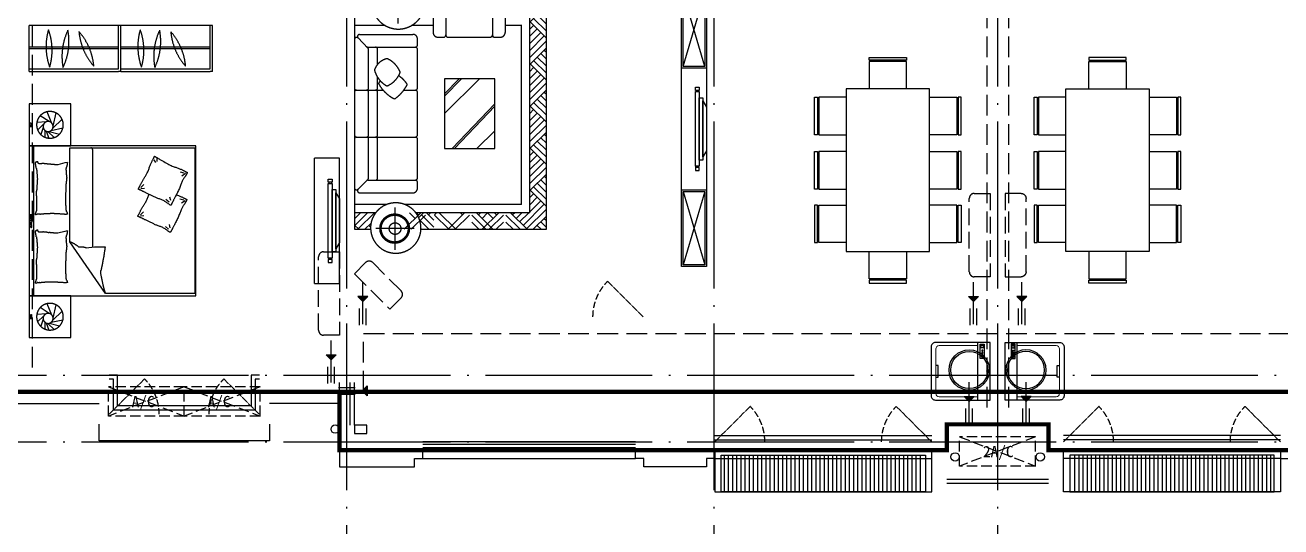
# Model space of a CAD drawing. Extents: x 23000734 to 24262965, y -11528137 to -9789882.
# Drawn here: x 24207557 to 24222610, y -10001860 to -9995845 of the extents above; entities that cross this region are included whole.
import ezdxf
from ezdxf.enums import TextEntityAlignment as Align

# ---------------------------------------------------------------- set-up
doc = ezdxf.new("R2010")
doc.units = 0
doc.header["$LTSCALE"] = 1000
for name, pattern in [('DASH', [0.35, 0.25, -0.1]), ('DASHDOTX2', [50.8, 25.4, -12.7, 0, -12.7]), ('DOTE', [2.42, 2, -0.2, 0.02, -0.2])]:
    doc.linetypes.add(name, pattern=pattern)
for name, color, linetype in [('0-0全面积', 3, 'Continuous'), ('0-0半面积', 10, 'Continuous'), ('0-0太阳能', 167, 'Continuous'), ('0-厨卫洁具', 95, 'Continuous'), ('0-开启示意', 154, 'Continuous'), ('0-栏杆', 141, 'Continuous'), ('0-看线', 173, 'Continuous'), ('0-线脚', 6, 'Continuous'), ('_0', 7, 'Continuous'), ('A-SURFACE', 6, 'Continuous'), ('A-活动家具', 8, 'Continuous'), ('B-家具', 167, 'DASHDOTX2'), ('BALCONY', 6, 'Continuous'), ('DOTE', 249, 'DOTE'), ('KT', 8, 'Continuous'), ('PUB_STRM', 4, 'Continuous'), ('图审修改', 1, 'Continuous'), ('栏杆', 163, 'Continuous'), ('碰头线', 6, 'DASH'), ('空调', 6, 'Continuous')]:
    doc.layers.add(name, color=color, linetype=linetype)
doc.layers.add('J-洁具', color=167, linetype='Continuous', lineweight=9)
doc.layers.add('家具', color=156, linetype='Continuous', lineweight=9)
doc.styles.add('Dimension', font='romans.shx', dxfattribs={"width": 0.8, "bigfont": 'chs.shx'})
doc.styles.add('黑体', font='SIMHEI_0.TTF', dxfattribs={"width": 0.8})

# ---------------------------------------------------------------- blocks, each defined once
blk = doc.blocks.new('A$C69155677')
at = {"layer": 'KT', "linetype": 'DASH', "ltscale": 0.5}
for p, q in [((43, 189), (-867, 189)), ((-867, -161), (-867, 189)), ((43, -161), (43, 189)), ((43, -161), (-867, -161))]:
    blk.add_line(p, q, dxfattribs=at)
for points in [[(43, 189), (-867, -161)], [(-867, 189), (43, -161)]]:
    blk.add_lwpolyline(points, dxfattribs=at)
at = {"layer": 'KT', "style": '黑体'}
blk.add_text('2A/C', height=135.2, dxfattribs=at).set_placement((-588, -55))
blk = doc.blocks.new('A$C09024278')
at = {"layer": 'KT', "linetype": 'DASH', "ltscale": 0.5}
for p, q in [((489, 126), (-421, 126)), ((-421, -224), (-421, 126)), ((489, -224), (489, 126)), ((489, -224), (-421, -224))]:
    blk.add_line(p, q, dxfattribs=at)
for points in [[(489, 126), (-421, -224)], [(-421, 126), (489, -224)]]:
    blk.add_lwpolyline(points, dxfattribs=at)
at = {"layer": 'KT', "style": '黑体'}
blk.add_text('A/C', height=135.2, dxfattribs=at).set_placement((-142, -118))
blk = doc.blocks.new('A$C153F32CB')
at = {"layer": '0-0太阳能', "linetype": 'ByBlock'}
for points in [[(774, -107), (774, -607), (-1826, -607), (-1826, -107)], [(-1690, -607), (-1690, -167)], [(-1640, -607), (-1640, -167)], [(-1590, -607), (-1590, -167)], [(-1540, -607), (-1540, -167)], [(-1490, -607), (-1490, -167)], [(-1440, -607), (-1440, -167)], [(-1390, -607), (-1390, -167)], [(-1340, -607), (-1340, -167)], [(-1290, -607), (-1290, -167)], [(-1240, -607), (-1240, -167)], [(-1190, -607), (-1190, -167)], [(-1140, -607), (-1140, -167)], [(-1090, -607), (-1090, -167)], [(-1040, -607), (-1040, -167)], [(-990, -607), (-990, -167)], [(-940, -607), (-940, -167)], [(-890, -607), (-890, -167)], [(-840, -607), (-840, -167)], [(-790, -607), (-790, -167)], [(-740, -607), (-740, -167)], [(-690, -607), (-690, -167)], [(-640, -607), (-640, -167)], [(-590, -607), (-590, -167)], [(-540, -607), (-540, -167)], [(-490, -607), (-490, -167)], [(-440, -607), (-440, -167)], [(-390, -607), (-390, -167)], [(-340, -607), (-340, -167)], [(-290, -607), (-290, -167)], [(-240, -607), (-240, -167)], [(-190, -607), (-190, -167)], [(-140, -607), (-140, -167)], [(-90, -607), (-90, -167)], [(-40, -607), (-40, -167)], [(10, -607), (10, -167)], [(60, -607), (60, -167)], [(110, -607), (110, -167)], [(160, -607), (160, -167)], [(210, -607), (210, -167)], [(260, -607), (260, -167)], [(310, -607), (310, -167)], [(360, -607), (360, -167)], [(410, -607), (410, -167)], [(460, -607), (460, -167)], [(510, -607), (510, -167)], [(560, -607), (560, -167)], [(610, -607), (610, -167)], [(660, -607), (660, -167)]]:
    blk.add_lwpolyline(points, dxfattribs=at)
blk.add_lwpolyline([(700, -167), (-1750, -167), (-1750, -607), (700, -607)], close=True, dxfattribs=at)
blk = doc.blocks.new('KC')
at = {"layer": '0-开启示意', "linetype": 'DASH', "ltscale": 0.3, "const_width": 10}
blk.add_lwpolyline([(245355, 107838), (244931, 107414)], dxfattribs=at)
at = {"layer": '0-开启示意', "linetype": 'DASH', "ltscale": 0.3}
blk.add_lwpolyline([(245355, 107838), (244931, 107414)], dxfattribs=at)
blk.add_arc((245355, 107838), 600, 180, 225, dxfattribs=at)
blk = doc.blocks.new('A$C5EB428A9')
at = {"layer": '0-开启示意', "extrusion": (0, 0, -1), "zscale": -1, "rotation": 180}
for p in [(248876, 102299), (253476, 101129), (245416, 100799), (241236, 100799)]:
    blk.add_blockref('KC', p, dxfattribs=at)
at = {"layer": '0-开启示意', "rotation": 180}
for p in [(235434, 101129), (242694, 100799), (246874, 100799)]:
    blk.add_blockref('KC', p, dxfattribs=at)
blk = doc.blocks.new('$plan$00001623')
at = {"layer": '0-厨卫洁具', "linetype": 'Continuous'}
blk.add_line((-341, -145), (342, -145), dxfattribs=at)
at = {"layer": '0-厨卫洁具'}
blk.add_lwpolyline([(295, -706), (-295, -706, -0.414214), (-345, -656), (-345, 0), (345, 0), (345, -656, -0.414214)], format="xyb", close=True, dxfattribs=at)
at = {"layer": '0-厨卫洁具', "lineweight": 13}
blk.add_lwpolyline([(307, -145), (307, -611, -0.414214), (267, -651), (-267, -651, -0.414214), (-307, -611), (-307, -145)], format="xyb", dxfattribs=at)
at = {"layer": '0-厨卫洁具'}
for points in [[(323, -72), (152, -72), (152, -120), (323, -120)], [(163, -86), (177, -86), (177, -99), (163, -99)], [(189, -86), (202, -86), (202, -99), (189, -99)], [(213, -86), (227, -86), (227, -99), (213, -99)], [(239, -86), (253, -86), (253, -99), (239, -99)], [(281, -110), (309, -110), (309, -80), (281, -80)]]:
    blk.add_lwpolyline(points, close=True, dxfattribs=at)
blk.add_lwpolyline([(-71, -651), (-71, -623), (0, -623), (71, -623), (71, -651)], dxfattribs=at)
blk.add_circle((0, -25), 16, dxfattribs=at)
blk = doc.blocks.new('tynsx')
at = {"layer": '0-厨卫洁具'}
for radius in [242.5, 222.5]:
    blk.add_circle((-242.5, 0), radius, dxfattribs=at)
blk = doc.blocks.new('A$C63347C85')
at = {"rotation": 0.001146486872711296}
blk.add_blockref('tynsx', (735, -6156), dxfattribs=at)
at = {"extrusion": (0, 0, -1), "zscale": -1, "rotation": 0.001146486872711296}
blk.add_blockref('tynsx', (-930, -6156), dxfattribs=at)
at = {"layer": '0-厨卫洁具', "extrusion": (0, 0, -1), "zscale": -1, "rotation": 89.99999991162109}
blk.add_blockref('$plan$00001623', (-742, -6171), dxfattribs=at)
at = {"layer": '0-厨卫洁具', "rotation": 89.9999999116211}
blk.add_blockref('$plan$00001623', (922, -6171), dxfattribs=at)
blk = doc.blocks.new('A$C0B5919E6')
at = {"layer": '空调', "linetype": 'DASH', "ltscale": 0.8}
blk.add_lwpolyline([(250, 0), (60, 0, -0.414214), (0, 60), (0, 940, -0.414214), (60, 1000), (250, 1000)], format="xyb", close=True, dxfattribs=at)
blk = doc.blocks.new('rfwetery')
at = {"layer": 'BALCONY'}
for points in [[(11892287, 65605), (11892346, 65605), (11892346, 65545)], [(11892407, 65605), (11892346, 65605), (11892346, 65545)]]:
    blk.add_hatch(color=256, dxfattribs=at).paths.add_polyline_path(points)
h = blk.add_hatch(color=256, dxfattribs=at)
h.paths.add_polyline_path([(11892407, 65605), (11892346, 65605), (11892346, 65545)])
h.paths.add_polyline_path([(11892346, 65605), (11892346, 65545), (11892407, 65605)])
blk.add_line((11892346, 65272), (11892346, 65777), dxfattribs=at)
at = {"layer": 'BALCONY', "linetype": 'DASH'}
for p, q in [((11892306, 65260), (11892306, 65460)), ((11892386, 65260), (11892386, 65460))]:
    blk.add_line(p, q, dxfattribs=at)
at = {"layer": 'BALCONY'}
blk.add_lwpolyline([(11892287, 65605), (11892346, 65545), (11892407, 65605)], close=True, dxfattribs=at)
blk = doc.blocks.new('A$C5CF676A9')
at = {"layer": '空调', "linetype": 'DASH', "ltscale": 0.8}
blk.add_lwpolyline([(-7481, -4062), (-7346, -3927, 0.414214), (-7346, -3842), (-7686, -3503, 0.414214), (-7771, -3503), (-7905, -3637)], format="xyb", close=True, dxfattribs=at)
at = {"layer": 'BALCONY', "rotation": 0.003514407366884229}
for p in [(-11900147, -70243), (-11892247, -70243), (-11892197, -71443)]:
    blk.add_blockref('rfwetery', p, dxfattribs=at)
at = {"layer": 'BALCONY', "extrusion": (0, 0, -1), "zscale": -1}
for p, rotation in [((-11891857, -70243), 0.003514407366884229), ((-11884157, -70943), 0.003514407366884229), ((-11891807, -71443), 0.003514407366884229), ((74087, -11897384), 90.00351440736681)]:
    blk.add_blockref('rfwetery', p, dxfattribs=dict(at, rotation=rotation))
at = {"layer": '空调', "linetype": 'DASH', "ltscale": 0.8, "rotation": 359.9964855926331}
for p in [(-535, -3674), (-8335, -4374)]:
    blk.add_blockref('A$C0B5919E6', p, dxfattribs=at)
at = {"layer": '空调', "linetype": 'DASH', "ltscale": 0.8, "extrusion": (0, 0, -1), "zscale": -1, "rotation": 359.9964855926331}
blk.add_blockref('A$C0B5919E6', (-145, -3674), dxfattribs=at)
blk = doc.blocks.new('A$C3E770297')
at = {"layer": '0-看线'}
for points in [[(-8599, -5904), (-8599, -6104), (-10639, -6104), (-10639, -5904)], [(-6759, -6314), (-4209, -6314)], [(-3259, -6314), (-659, -6314)], [(3521, -6314), (921, -6314)]]:
    blk.add_lwpolyline(points, dxfattribs=at)
blk = doc.blocks.new('客厅电视')
at = {"layer": 'B-家具'}
for p, q in [((23188, 22787), (23488, 22787)), ((23354, 22520), (23354, 22557)), ((23354, 22557), (23399, 22557)), ((23399, 22520), (23354, 22520)), ((23399, 22505), (23354, 22505)), ((23354, 22505), (23354, 21610)), ((23361, 22520), (23361, 22505)), ((23391, 22520), (23391, 22505)), ((23399, 22557), (23399, 22520)), ((23399, 21610), (23399, 22505)), ((23443, 22431), (23399, 22431)), ((23399, 22431), (23399, 21684)), ((23443, 21684), (23443, 22431)), ((23488, 22319), (23443, 22393)), ((23443, 22393), (23443, 21722)), ((23488, 21796), (23488, 22319)), ((23399, 21684), (23443, 21684)), ((23443, 21722), (23488, 21796)), ((23354, 21610), (23399, 21610)), ((23399, 21595), (23354, 21595)), ((23354, 21595), (23354, 21557)), ((23354, 21557), (23399, 21557)), ((23361, 21595), (23361, 21610)), ((23391, 21595), (23391, 21610)), ((23399, 21557), (23399, 21595)), ((23488, 21327), (23188, 21327))]:
    blk.add_line(p, q, dxfattribs=at)
for points in [[(23488, 23707), (23188, 23707), (23188, 20407), (23488, 20407), (23488, 23707)], [(23468, 22807), (23208, 23687)], [(23208, 22807), (23468, 23687)], [(23468, 21307), (23208, 21307), (23208, 20427), (23468, 20427), (23468, 21307), (23208, 20427)], [(23208, 21307), (23468, 20427)]]:
    blk.add_lwpolyline(points, dxfattribs=at)
blk.add_lwpolyline([(23468, 22807), (23468, 23687), (23208, 23687), (23208, 22807)], close=True, dxfattribs=at)
blk = doc.blocks.new('$plan$00002601')
at = {"layer": 'B-家具'}
for p, q in [((1004, 1673), (1746, 1673)), ((522, 1082), (522, 1587)), ((943, 1612), (943, 972)), ((986, 1630), (1088, 1528)), ((1095, 1510), (1095, 943)), ((1763, 1630), (1644, 1510)), ((1654, 1510), (1654, 918)), ((1806, 1612), (1806, 972)), ((1120, 1395), (1629, 1395)), ((1123, 1503), (1626, 1503)), ((209, 1354), (0, 1354)), ((90, 1354), (0, 1264)), ((6, 1354), (0, 1348)), ((174, 1354), (4, 1184)), ((210, 1305), (60, 1155)), ((223, 1235), (144, 1155)), ((214, 1226), (234, 1206)), ((752, 1335), (292, 1335)), ((819, 1210), (873, 1155)), ((838, 1275), (943, 1170)), ((951, 1354), (842, 1354)), ((847, 1354), (842, 1349)), ((843, 1354), (943, 1254)), ((931, 1354), (887, 1310)), ((943, 1282), (929, 1268)), ((1856, 1354), (1806, 1304)), ((1806, 1231), (1882, 1155)), ((1812, 1310), (1966, 1155)), ((1852, 1354), (2050, 1155)), ((1940, 1354), (1896, 1310)), ((2024, 1354), (1938, 1268)), ((2108, 1354), (1980, 1226)), ((2192, 1354), (2022, 1184)), ((2276, 1354), (2078, 1155)), ((2300, 1293), (2102, 1095)), ((2232, 1226), (2300, 1158)), ((2274, 1268), (2300, 1242)), ((0, 1188), (32, 1155)), ((262, 1155), (0, 1155)), ((367, 1056), (0, 1056)), ((172, 1184), (201, 1155)), ((951, 1056), (684, 1056)), ((951, 1155), (790, 1155)), ((2104, 1155), (1806, 1155)), ((2005, 1056), (1806, 1056)), ((2003, -1089), (2003, 1056)), ((2102, -1188), (2102, 1155)), ((2102, 1104), (2300, 906)), ((2148, 1058), (2102, 1011)), ((2148, 1142), (2300, 990)), ((2190, 1184), (2300, 1074)), ((43, 907), (162, 787)), ((61, 949), (701, 949)), ((997, 918), (1070, 918)), ((1120, 918), (1629, 918)), ((1679, 918), (1752, 918)), ((2190, 1016), (2102, 927)), ((2232, 974), (2102, 843)), ((2274, 932), (2102, 759)), ((162, 797), (730, 797)), ((170, 306), (170, 769)), ((278, 591), (278, 772)), ((755, 823), (755, 896)), ((755, 306), (755, 772)), ((2300, 873), (2102, 675)), ((2300, 789), (2102, 591)), ((2274, 763), (2300, 738)), ((2148, 637), (2300, 486)), ((2190, 679), (2300, 570)), ((2232, 721), (2300, 654)), ((2102, 600), (2300, 401)), ((2148, 553), (2102, 507)), ((2190, 511), (2102, 423)), ((2232, 469), (2102, 339)), ((278, 306), (278, 436)), ((1683, 419), (1081, 419)), ((1081, 0), (1499, 419)), ((1081, 208), (1282, 419)), ((1081, 237), (1255, 419)), ((1081, 419), (1081, -418)), ((1683, -418), (1683, 419)), ((2274, 427), (2102, 255)), ((2300, 369), (2102, 170)), ((25, 281), (344, 281)), ((170, -255), (170, 256)), ((278, -255), (278, 256)), ((591, 281), (730, 281)), ((755, -255), (755, 256)), ((2300, 285), (2102, 86)), ((2190, 175), (2300, 65)), ((2232, 217), (2300, 149)), ((2274, 259), (2300, 233)), ((1170, -418), (1683, 117)), ((1198, -418), (1683, 88)), ((2102, 95), (2300, -103)), ((2148, 49), (2102, 2)), ((2190, 7), (2102, -82)), ((2148, 133), (2300, -19)), ((2232, -35), (2102, -166)), ((2274, -77), (2102, -250)), ((2300, -136), (2102, -334)), ((25, -280), (730, -280)), ((1466, -418), (1683, -204)), ((2300, -220), (2102, -418)), ((2232, -288), (2300, -355)), ((2274, -246), (2300, -271)), ((170, -768), (170, -305)), ((278, -771), (278, -305)), ((755, -771), (755, -305)), ((1081, -418), (1683, -418)), ((2102, -409), (2300, -608)), ((2148, -372), (2300, -523)), ((2190, -330), (2300, -439)), ((2148, -456), (2102, -502)), ((2190, -498), (2102, -586)), ((2232, -540), (2102, -670)), ((2274, -582), (2102, -754)), ((2300, -640), (2102, -839)), ((2300, -724), (2102, -923)), ((2274, -750), (2300, -776)), ((43, -906), (145, -804)), ((162, -796), (730, -796)), ((755, -895), (755, -822)), ((2148, -876), (2300, -1028)), ((2190, -834), (2300, -944)), ((2232, -792), (2300, -860)), ((61, -949), (701, -949)), ((2102, -914), (2300, -1112)), ((2148, -960), (2102, -1007)), ((2190, -1002), (2102, -1091)), ((2232, -1044), (2102, -1175)), ((388, -1089), (0, -1089)), ((255, -1188), (0, -1188)), ((71, -1188), (0, -1259)), ((155, -1188), (4, -1339)), ((239, -1188), (46, -1381)), ((487, -1631), (487, -1125)), ((794, -1188), (595, -1386)), ((2003, -1089), (603, -1089)), ((660, -1188), (727, -1255)), ((2102, -1188), (735, -1188)), ((744, -1188), (739, -1192)), ((744, -1188), (769, -1213)), ((828, -1188), (770, -1245)), ((862, -1188), (951, -1276)), ((912, -1188), (887, -1213)), ((985, -1188), (960, -1213)), ((1016, -1188), (1214, -1386)), ((1320, -1188), (1122, -1386)), ((1271, -1188), (1295, -1213)), ((1462, -1188), (1660, -1386)), ((1512, -1188), (1487, -1213)), ((1596, -1188), (1529, -1255)), ((1729, -1188), (1531, -1386)), ((1596, -1188), (1662, -1255)), ((1680, -1188), (1704, -1213)), ((1871, -1188), (2069, -1386)), ((1921, -1188), (1896, -1213)), ((2005, -1188), (1938, -1255)), ((2089, -1188), (1980, -1297)), ((2274, -1086), (2022, -1339)), ((2300, -1145), (2064, -1381)), ((0, -1335), (51, -1386)), ((199, -1311), (125, -1386)), ((172, -1339), (194, -1360)), ((851, -1215), (679, -1386)), ((782, -1276), (892, -1386)), ((803, -1213), (951, -1360)), ((959, -1215), (1130, -1386)), ((1377, -1215), (1206, -1386)), ((1405, -1215), (1576, -1386)), ((1405, -1299), (1492, -1386)), ((1786, -1215), (1615, -1386)), ((1786, -1299), (1699, -1386)), ((1814, -1215), (1985, -1386)), ((1814, -1299), (1901, -1386)), ((2300, -1229), (2143, -1386)), ((2190, -1339), (2237, -1386)), ((2232, -1297), (2300, -1364)), ((2274, -1255), (2300, -1280)), ((130, -1381), (135, -1386)), ((716, -1378), (257, -1378)), ((797, -1375), (808, -1386)), ((2148, -1381), (2153, -1386))]:
    blk.add_line(p, q, dxfattribs=at)
blk.add_lwpolyline([(0, 1354), (0, -1386), (194, -1386, 0.95119), (797, -1386), (2300, -1386), (2300, 1354), (1806, 1354), (1806, 1612, 0.668179), (1763, 1630, 0.668179), (1746, 1673), (1004, 1673, 0.668172), (986, 1630, 0.668172), (943, 1612), (943, 1354), (842, 1354, 0.930949), (209, 1354)], format="xyb", close=True, dxfattribs=at)
for centre, radius in [((518, 1335), 176), ((518, 1335), 161), ((522, 1335), 74.9), ((482, -1378), 176), ((482, -1378), 161), ((487, -1378), 69.9)]:
    blk.add_circle(centre, radius, dxfattribs=at)
for centre, radius, start, end in [((1070, 1510), 25.2, 0, 45), ((1123, 1528), 25.2, 225, 270), ((1626, 1528), 25.2, 270, 315), ((1679, 1510), 25.2, 135, 180), ((1120, 1420), 25.2, 180, 270), ((1629, 1420), 25.2, 270, 0), ((526, 1331), 317, 175.904, 4.096), ((25, 889), 25.2, 45, 180), ((61, 924), 25.2, 90, 225), ((701, 896), 53.9, 0, 90), ((997, 972), 53.9, 180, 270), ((1070, 943), 25.2, 270, 0), ((1120, 943), 25.2, 180, 270), ((1629, 943), 25.2, 270, 0), ((1679, 943), 25.2, 180, 270), ((1752, 972), 53.9, 270, 0), ((162, 823), 25.2, 225, 270), ((145, 769), 25.2, 0, 45), ((252, 772), 25.2, 0, 90), ((730, 823), 25.2, 270, 0), ((730, 772), 25.2, 0, 90), ((432, 461), 202, 100.7016, 162.4004), ((271, 387), 298, 21.1775, 65.6016), ((533, 597), 302, 193.6801, 241.6709), ((280, 597), 287, 292.3889, 339.2194), ((25, 306), 25.2, 180, 270), ((145, 306), 25.2, 270, 0), ((252, 306), 25.2, 270, 0), ((367, 321), 89, 128.2365, 152.662), ((680, 573), 445, 208.2783, 243.0311), ((220, 557), 462, 304.616, 333.2587), ((362, 188), 315, 30.8145, 56.6009), ((730, 306), 25.2, 270, 0), ((25, 256), 25.2, 90, 180), ((145, 256), 25.2, 0, 90), ((252, 256), 25.2, 0, 90), ((730, 256), 25.2, 0, 90), ((25, -255), 25.2, 180, 270), ((25, -305), 25.2, 90, 180), ((145, -255), 25.2, 270, 0), ((145, -305), 25.2, 0, 90), ((252, -255), 25.2, 270, 0), ((252, -305), 25.2, 0, 90), ((730, -255), 25.2, 270, 0), ((730, -305), 25.2, 0, 90), ((25, -888), 25.2, 180, 315), ((162, -822), 25.2, 90, 135), ((145, -768), 25.2, 315, 0), ((252, -771), 25.2, 270, 0), ((701, -895), 53.9, 270, 0), ((730, -771), 25.2, 270, 0), ((730, -822), 25.2, 0, 90), ((61, -923), 25.2, 135, 270), ((495, -1371), 302, 357.134, 182.866)]:
    blk.add_arc(centre, radius, start, end, dxfattribs=at)
blk = doc.blocks.new('cvb')
at = {"layer": 'B-家具'}
for p, q in [((23188, 22857), (23488, 22857)), ((23188, 22857), (23188, 21357)), ((23488, 22857), (23488, 21357)), ((23354, 22570), (23354, 22607)), ((23354, 22607), (23399, 22607)), ((23399, 22607), (23399, 22570)), ((23399, 22570), (23354, 22570)), ((23399, 22555), (23354, 22555)), ((23354, 22555), (23354, 21660)), ((23361, 22570), (23361, 22555)), ((23391, 22570), (23391, 22555)), ((23399, 21660), (23399, 22555)), ((23443, 22481), (23399, 22481)), ((23399, 22481), (23399, 21734)), ((23443, 21734), (23443, 22481)), ((23488, 22369), (23443, 22443)), ((23443, 22443), (23443, 21772)), ((23488, 21846), (23488, 22369)), ((23443, 21772), (23488, 21846)), ((23399, 21734), (23443, 21734)), ((23354, 21660), (23399, 21660)), ((23399, 21645), (23354, 21645)), ((23354, 21645), (23354, 21607)), ((23354, 21607), (23399, 21607)), ((23361, 21645), (23361, 21660)), ((23391, 21645), (23391, 21660)), ((23399, 21607), (23399, 21645)), ((23488, 21357), (23188, 21357))]:
    blk.add_line(p, q, dxfattribs=at)
blk = doc.blocks.new('bed by Fuxin1')
at = {"layer": 'B-家具'}
for p, q in [((-1189, -239), (-1259, -133)), ((-1186, -208), (-1177, -92)), ((-1162, -177), (-1088, -102)), ((-1120, -168), (-1035, -139)), ((1111, -239), (1041, -133)), ((1114, -208), (1123, -92)), ((1138, -177), (1212, -102)), ((1180, -168), (1265, -139)), ((-1167, -274), (-1306, -216)), ((-1134, -287), (-1292, -325)), ((-1110, -284), (-1216, -396)), ((-1084, -265), (-1113, -406)), ((-1085, -187), (-1003, -187)), ((-1075, -203), (-990, -238)), ((-1071, -240), (-1039, -365)), ((-1070, -225), (-998, -301)), ((1133, -274), (994, -216)), ((1166, -287), (1008, -325)), ((1190, -284), (1084, -396)), ((1216, -265), (1187, -406)), ((1215, -187), (1297, -187)), ((1225, -203), (1310, -238)), ((1229, -240), (1261, -365)), ((1230, -225), (1302, -301))]:
    blk.add_line(p, q, dxfattribs=at)
at = {"layer": 'B-家具', "extrusion": (0, 0, -1)}
for p, q in [((-150, -1352), (-157, -1356)), ((-143, -1348), (-150, -1352)), ((-136, -1344), (-143, -1348)), ((-129, -1341), (-136, -1344)), ((-122, -1337), (-129, -1341)), ((-115, -1334), (-122, -1337)), ((-109, -1330), (-115, -1334)), ((-102, -1327), (-109, -1330)), ((-96, -1324), (-102, -1327)), ((-91, -1322), (-96, -1324)), ((-85, -1319), (-91, -1322)), ((-80, -1317), (-85, -1319)), ((-76, -1315), (-80, -1317)), ((-72, -1313), (-76, -1315)), ((-69, -1311), (-72, -1313)), ((-66, -1309), (-69, -1311)), ((-63, -1308), (-66, -1309)), ((-61, -1306), (-63, -1308)), ((-59, -1305), (-61, -1306)), ((-57, -1305), (-59, -1305)), ((-56, -1304), (-57, -1305)), ((-55, -1304), (-56, -1304)), ((-54, -1304), (-55, -1304)), ((-53, -1304), (-54, -1304)), ((-54, -1304), (-54, -1304)), ((-53, -1305), (-53, -1304)), ((-52, -1305), (-53, -1305)), ((-52, -1306), (-52, -1305)), ((-51, -1307), (-52, -1306)), ((-51, -1308), (-51, -1307)), ((-50, -1310), (-51, -1308)), ((-50, -1311), (-50, -1310)), ((-49, -1313), (-50, -1311)), ((-48, -1314), (-49, -1313)), ((-47, -1316), (-48, -1314)), ((-46, -1319), (-47, -1316)), ((-45, -1321), (-46, -1319)), ((-44, -1324), (-45, -1321)), ((-43, -1327), (-44, -1324)), ((-41, -1330), (-43, -1327)), ((-40, -1334), (-41, -1330)), ((-38, -1337), (-40, -1334)), ((-36, -1341), (-38, -1337)), ((-34, -1345), (-36, -1341)), ((-32, -1350), (-34, -1345)), ((-30, -1355), (-32, -1350)), ((-28, -1360), (-30, -1355)), ((-311, -1436), (-317, -1438)), ((-300, -1432), (-311, -1436)), ((-290, -1428), (-300, -1432)), ((-280, -1424), (-290, -1428)), ((-270, -1420), (-280, -1424)), ((-260, -1416), (-270, -1420)), ((-250, -1412), (-260, -1416)), ((-241, -1407), (-250, -1412)), ((-233, -1403), (-241, -1407)), ((-224, -1398), (-233, -1403)), ((-216, -1393), (-224, -1398)), ((-208, -1389), (-216, -1393)), ((-201, -1384), (-208, -1389)), ((-194, -1379), (-201, -1384)), ((-186, -1374), (-194, -1379)), ((-179, -1370), (-186, -1374)), ((-172, -1365), (-179, -1370)), ((-165, -1361), (-172, -1365)), ((-157, -1356), (-165, -1361)), ((-25, -1365), (-28, -1360)), ((-22, -1370), (-25, -1365)), ((-20, -1376), (-22, -1370)), ((-17, -1382), (-20, -1376)), ((-13, -1389), (-17, -1382)), ((-10, -1396), (-13, -1389)), ((-7, -1403), (-10, -1396)), ((-3, -1411), (-7, -1403)), ((1, -1419), (-3, -1411)), ((5, -1427), (1, -1419)), ((9, -1435), (5, -1427)), ((13, -1444), (9, -1435)), ((17, -1453), (13, -1444)), ((21, -1461), (17, -1453)), ((26, -1470), (21, -1461)), ((30, -1479), (26, -1470)), ((34, -1487), (30, -1479)), ((38, -1496), (34, -1487)), ((43, -1505), (38, -1496)), ((47, -1513), (43, -1505)), ((51, -1522), (47, -1513)), ((54, -1531), (51, -1522)), ((58, -1540), (54, -1531)), ((61, -1549), (58, -1540)), ((64, -1558), (61, -1549)), ((67, -1567), (64, -1558)), ((70, -1576), (67, -1567)), ((74, -1585), (70, -1576)), ((78, -1594), (74, -1585)), ((82, -1603), (78, -1594)), ((87, -1612), (82, -1603)), ((92, -1621), (87, -1612)), ((98, -1629), (92, -1621)), ((103, -1638), (98, -1629)), ((109, -1645), (103, -1638)), ((114, -1653), (109, -1645)), ((119, -1659), (114, -1653)), ((-312, -1764), (-310, -1771)), ((-310, -1771), (-306, -1780)), ((-306, -1780), (-303, -1789)), ((-303, -1789), (-299, -1798)), ((-299, -1798), (-295, -1807)), ((-98, -1809), (-87, -1805)), ((-87, -1805), (-75, -1800)), ((-75, -1800), (-63, -1795)), ((-63, -1795), (-51, -1790)), ((-51, -1790), (-39, -1785)), ((-39, -1785), (-27, -1779)), ((-27, -1779), (-15, -1773)), ((-15, -1773), (-3, -1767)), ((-3, -1767), (8, -1761)), ((8, -1761), (19, -1756)), ((19, -1756), (29, -1751)), ((29, -1751), (38, -1746)), ((38, -1746), (47, -1741)), ((47, -1741), (55, -1737)), ((55, -1737), (62, -1733)), ((62, -1733), (69, -1730)), ((69, -1730), (75, -1727)), ((75, -1727), (81, -1724)), ((81, -1724), (87, -1721)), ((87, -1721), (93, -1718)), ((93, -1718), (98, -1715)), ((98, -1715), (103, -1713)), ((103, -1713), (107, -1711)), ((107, -1711), (112, -1708)), ((112, -1708), (116, -1706)), ((116, -1706), (119, -1704)), ((123, -1665), (119, -1659)), ((119, -1704), (123, -1703)), ((127, -1671), (123, -1665)), ((123, -1703), (126, -1701)), ((126, -1701), (128, -1700)), ((130, -1675), (127, -1671)), ((128, -1700), (131, -1699)), ((133, -1679), (130, -1675)), ((131, -1699), (133, -1698)), ((135, -1683), (133, -1679)), ((133, -1698), (135, -1696)), ((136, -1686), (135, -1683)), ((135, -1696), (136, -1695)), ((137, -1688), (136, -1686)), ((136, -1695), (137, -1694)), ((138, -1690), (137, -1688)), ((137, -1692), (138, -1690)), ((137, -1694), (137, -1692)), ((-295, -1807), (-292, -1815)), ((-292, -1815), (-288, -1823)), ((-288, -1823), (-285, -1831)), ((-285, -1831), (-282, -1838)), ((-282, -1838), (-278, -1844)), ((-278, -1844), (-275, -1850)), ((-275, -1850), (-272, -1856)), ((-272, -1856), (-270, -1861)), ((-270, -1861), (-267, -1866)), ((-267, -1866), (-265, -1870)), ((-265, -1870), (-263, -1874)), ((-263, -1874), (-262, -1877)), ((-262, -1877), (-260, -1880)), ((-260, -1880), (-259, -1882)), ((-259, -1882), (-258, -1884)), ((-258, -1884), (-258, -1886)), ((-258, -1886), (-257, -1887)), ((-257, -1887), (-257, -1888)), ((-257, -1888), (-256, -1889)), ((-256, -1889), (-256, -1890)), ((-256, -1890), (-256, -1890)), ((-256, -1890), (-255, -1891)), ((-255, -1891), (-255, -1891)), ((-255, -1891), (-254, -1891)), ((-254, -1891), (-253, -1891)), ((-253, -1891), (-252, -1891)), ((-252, -1891), (-251, -1890)), ((-251, -1890), (-250, -1889)), ((-250, -1889), (-248, -1889)), ((-248, -1889), (-246, -1888)), ((-246, -1888), (-244, -1887)), ((-244, -1887), (-241, -1885)), ((-241, -1885), (-238, -1884)), ((-238, -1884), (-236, -1883)), ((-236, -1883), (-232, -1881)), ((-232, -1881), (-229, -1879)), ((-229, -1879), (-226, -1878)), ((-226, -1878), (-222, -1876)), ((-222, -1876), (-218, -1873)), ((-218, -1873), (-214, -1871)), ((-214, -1871), (-210, -1868)), ((-210, -1868), (-205, -1865)), ((-205, -1865), (-201, -1862)), ((-201, -1862), (-196, -1858)), ((-196, -1858), (-190, -1854)), ((-190, -1854), (-184, -1850)), ((-184, -1850), (-178, -1846)), ((-178, -1846), (-172, -1842)), ((-172, -1842), (-164, -1837)), ((-164, -1837), (-157, -1833)), ((-157, -1833), (-148, -1829)), ((-148, -1829), (-139, -1825)), ((-139, -1825), (-130, -1821)), ((-130, -1821), (-120, -1817)), ((-120, -1817), (-109, -1813)), ((-109, -1813), (-98, -1809))]:
    blk.add_line(p, q, dxfattribs=at)
at = {"layer": 'B-家具'}
for points in [[(-900, 0), (-900, -500), (-1400, -500), (-1400, 0)], [(1400, 0), (1400, -500), (900, -500), (900, 0)]]:
    blk.add_lwpolyline(points, close=True, dxfattribs=at)
at = {"layer": 'B-家具', "extrusion": (0, 0, -1)}
for points in [[(900, 0), (-900, 0), (-900, -2000), (900, -2000)], [(557, -1887), (554, -1885), (551, -1883), (547, -1881), (543, -1879), (539, -1876), (535, -1874), (530, -1871), (525, -1868), (520, -1864), (515, -1860), (509, -1856), (503, -1852), (496, -1847), (489, -1843), (481, -1838), (473, -1834), (464, -1830), (455, -1826), (444, -1822), (434, -1819), (423, -1814), (411, -1810), (400, -1806), (388, -1801), (376, -1796), (364, -1790), (352, -1784), (340, -1779), (328, -1773), (317, -1767), (306, -1761), (296, -1756), (287, -1751), (278, -1747), (270, -1743), (263, -1739), (256, -1736), (249, -1732), (243, -1729), (238, -1726), (232, -1724), (227, -1721), (222, -1718), (218, -1716), (213, -1714), (209, -1712), (206, -1710), (202, -1708), (199, -1707), (196, -1706), (194, -1704), (192, -1703), (190, -1702), (189, -1701), (188, -1699), (187, -1698), (187, -1696), (188, -1694), (189, -1691), (190, -1688), (192, -1685), (195, -1681), (198, -1676), (201, -1671), (206, -1665), (211, -1658), (216, -1651), (222, -1643), (227, -1635), (232, -1626), (238, -1618), (243, -1609), (247, -1600), (251, -1591), (254, -1582), (258, -1573), (261, -1564), (264, -1554), (267, -1545), (271, -1537), (274, -1528), (278, -1519), (282, -1510), (286, -1501), (291, -1493), (295, -1484), (299, -1475), (304, -1467), (308, -1458), (312, -1450), (316, -1441), (320, -1433), (324, -1424), (328, -1416), (331, -1409), (335, -1401), (338, -1395), (341, -1388), (344, -1382), (347, -1376), (350, -1370), (352, -1365), (355, -1360), (357, -1355), (359, -1351), (361, -1347), (363, -1343), (365, -1339), (366, -1336), (368, -1332), (369, -1329), (370, -1327), (371, -1324), (372, -1322), (373, -1320), (374, -1318), (375, -1317), (375, -1315), (376, -1314), (376, -1313), (377, -1312), (377, -1311), (377, -1310), (378, -1310), (378, -1309), (379, -1309), (380, -1309), (381, -1310), (382, -1310), (384, -1311), (386, -1312), (388, -1313), (390, -1315), (393, -1316), (397, -1318), (401, -1320), (405, -1322), (410, -1325), (415, -1327), (421, -1330), (427, -1333), (433, -1336), (440, -1339), (447, -1343), (454, -1346), (461, -1350), (468, -1354), (475, -1358), (482, -1362), (489, -1366), (497, -1371), (504, -1375), (511, -1380), (518, -1385), (526, -1389), (533, -1394), (541, -1399), (549, -1404), (557, -1408), (566, -1413), (575, -1417), (585, -1422), (595, -1426), (605, -1430), (615, -1434), (625, -1438), (635, -1441), (645, -1445), (655, -1449), (664, -1453), (673, -1456), (682, -1460), (690, -1464), (698, -1467), (705, -1470), (713, -1474), (720, -1477), (726, -1480), (732, -1483), (738, -1486), (743, -1489), (748, -1491), (752, -1494), (756, -1495), (759, -1497), (762, -1498), (764, -1499), (766, -1500), (767, -1501), (769, -1502), (770, -1502), (771, -1502), (771, -1503), (772, -1503), (772, -1503), (773, -1503), (773, -1503), (773, -1504), (773, -1504), (773, -1505), (773, -1506), (772, -1507), (772, -1508), (771, -1509), (770, -1511), (769, -1512), (768, -1514), (767, -1516), (765, -1518), (764, -1521), (762, -1524), (760, -1528), (757, -1533), (753, -1540), (748, -1548), (742, -1558), (735, -1569), (727, -1583), (718, -1598), (709, -1613), (699, -1629), (690, -1645), (682, -1661), (674, -1676), (667, -1690), (661, -1703), (656, -1715), (652, -1726), (648, -1737), (644, -1747), (641, -1757), (638, -1767), (634, -1776), (631, -1785), (627, -1795), (624, -1804), (620, -1812), (617, -1821), (613, -1829), (610, -1836), (606, -1843), (603, -1850), (600, -1856), (597, -1862), (594, -1867), (592, -1872), (590, -1876), (588, -1879), (586, -1883), (585, -1885), (584, -1888), (583, -1890), (582, -1891), (582, -1893), (581, -1894), (581, -1895), (581, -1895), (580, -1896), (580, -1896), (579, -1896), (579, -1896), (578, -1896), (577, -1896), (576, -1896), (575, -1895), (573, -1894), (571, -1893), (568, -1892), (566, -1891), (563, -1890), (560, -1888)]]:
    blk.add_lwpolyline(points, close=True, dxfattribs=at)
for points in [[(900, -52), (-900, -52)], [(-872, -916), (-253, -489), (874, -489), (874, -1988), (-872, -1988), (-872, -916)], [(397, -1341), (433, -1375)], [(385, -1340), (390, -1382)], [(72, -1335), (108, -1370)], [(60, -1335), (65, -1377)], [(729, -1496), (698, -1516)], [(749, -1530), (710, -1532)], [(225, -1677), (254, -1639)], [(-100, -1671), (-70, -1634)], [(241, -1697), (281, -1687)], [(-84, -1692), (-44, -1682)], [(570, -1859), (582, -1813)], [(565, -1874), (536, -1831)], [(245, -1854), (257, -1807)], [(240, -1869), (211, -1826)]]:
    blk.add_lwpolyline(points, dxfattribs=at)
for points in [[(687, -117, -0.263368), (715, -98, -0.494818), (706, -79, -0.049225), (688, -77, -0.036831), (665, -79, -0.031893), (627, -87, 0.035782), (593, -94, 0.032941), (503, -100, 0.026564), (392, -94, 0.017905), (354, -89, -0.033397), (334, -87, -0.03204), (297, -87, 0.018442), (233, -90, 0.010837), (168, -90, 0.014624), (120, -87, 0.111249), (98, -79, -0.153708), (81, -75, -0.076444), (73, -77, -0.215512), (71, -79, -0.585858), (74, -82, 0.363489), (79, -85, 0.191716), (79, -96, -0.129675), (77, -113, -0.01735), (80, -130, 0.019326), (83, -145, 0.018818), (89, -213, 0.021828), (90, -272, 0.006204), (89, -306, 0.001963), (83, -413, 0.028341), (78, -449, -0.117014), (79, -458, -0.36606), (80, -459, -0.03973), (94, -456, -0.048309), (108, -451, 0.062981), (118, -447, 0.04058), (142, -443, 0.014345), (208, -441, 0.005484), (334, -442, 0.007153), (430, -445, 0.008762), (473, -448, -0.008153), (518, -451, -0.06251), (575, -446, 0.078669), (621, -444, 0.047825), (643, -449, -0.034494), (674, -456, -0.023571), (699, -459, -0.510228), (700, -458), (693, -428), (672, -345, 0.073041), (670, -326, 0.023305), (676, -265, 0.018299), (680, -242, -0.01097), (687, -204, -0.042281), (690, -170, -0.027201), (687, -116)], [(-133, -117, -0.263368), (-105, -98, -0.494818), (-115, -79, -0.049225), (-132, -77, -0.036831), (-156, -79, -0.031893), (-194, -87, 0.035782), (-228, -94, 0.032941), (-317, -100, 0.026564), (-429, -94, 0.017905), (-466, -89, -0.033397), (-486, -87, -0.03204), (-524, -87, 0.018442), (-588, -90, 0.010837), (-653, -90, 0.014624), (-701, -87, 0.111249), (-723, -79, -0.153708), (-740, -75, -0.076444), (-747, -77, -0.215512), (-749, -79, -0.585858), (-747, -82, 0.363489), (-742, -85, 0.191716), (-742, -96, -0.129675), (-744, -113, -0.01735), (-741, -130, 0.019326), (-738, -145, 0.018818), (-731, -213, 0.021828), (-731, -272, 0.006204), (-732, -306, 0.001963), (-738, -413, 0.028341), (-742, -449, -0.117014), (-742, -458, -0.36606), (-740, -459, -0.03973), (-727, -456, -0.048309), (-713, -451, 0.062981), (-702, -447, 0.04058), (-679, -443, 0.014345), (-612, -441, 0.005484), (-487, -442, 0.007153), (-391, -445, 0.008762), (-348, -448, -0.008153), (-302, -451, -0.06251), (-245, -446, 0.078669), (-200, -444, 0.047825), (-177, -449, -0.034494), (-147, -456, -0.023571), (-121, -459, -0.510228), (-120, -458), (-128, -428), (-148, -345, 0.073041), (-150, -326, 0.023305), (-145, -265, 0.018299), (-141, -242, -0.01097), (-133, -204, -0.042281), (-130, -170, -0.027201), (-133, -116)], [(-253, -489, -0.085272), (-317, -599, -0.124044), (-326, -686), (-312, -782), (-314, -912)], [(874, -741, -0.414214), (854, -761), (-315, -761)], [(-314, -912, 0.007867), (-432, -894, 0.009508), (-528, -876, 0.006616), (-593, -862, -0.023828), (-612, -858, -0.080713), (-630, -859, -0.009591), (-783, -891, -0.013133), (-816, -899, -0.007859), (-872, -916)]]:
    blk.add_lwpolyline(points, format="xyb", dxfattribs=at)
at = {"layer": 'B-家具'}
for centre, radius in [((-1150, -250), 160), ((1150, -250), 160), ((-1130, -228), 60), ((1170, -228), 60)]:
    blk.add_circle(centre, radius, dxfattribs=at)
at = {"layer": 'B-家具', "style": 'Dimension', "width": 0.8}
for s, p in [('500', (-1150, -22)), ('1800X2000', (0, -22)), ('500', (1150, -22))]:
    blk.add_text(s, height=25, dxfattribs=at).set_placement(p, align=Align.MIDDLE_CENTER)
blk = doc.blocks.new('衣柜2')
at = {"layer": 'B-家具'}
for p, q in [((1100, 0), (0, 0)), ((0, -550), (0, 0)), ((1070, -520), (1070, 0)), ((1100, -550), (1100, 0)), ((1070, -260), (0, -260)), ((1070, -280), (0, -280)), ((0, -520), (1070, -520)), ((0, -550), (1070, -550)), ((1100, -550), (1070, -550))]:
    blk.add_line(p, q, dxfattribs=at)
for centre, start, end in [((924, -254), 163.6588, 200.0199), ((-445, -298), 343.6588, 20.0199), ((1115, -370), 154.3888, 190.7499), ((-243, -192), 334.3888, 10.7499), ((58, -552), 5.1418, 41.5029), ((1316, -10), 185.1418, 221.5029)]:
    blk.add_arc(centre, 721, start, end, dxfattribs=at)
blk = doc.blocks.new('A$C5B422DA1')
at = {"layer": 'B-家具'}
for points in [[(467, 1250), (17, 1250), (17, 1285), (467, 1285)], [(-258, 906), (-258, -1044), (742, -1044), (742, 906)], [(-601, 806), (-601, 356), (-636, 356), (-636, 806)], [(1086, 806), (1086, 356), (1121, 356), (1121, 806)], [(-601, 156), (-601, -294), (-636, -294), (-636, 156)], [(1086, 156), (1086, -294), (1121, -294), (1121, 156)], [(-601, -935), (-601, -485), (-636, -485), (-636, -935)], [(1086, -935), (1086, -485), (1121, -485), (1121, -935)], [(467, -1387), (17, -1387), (17, -1422), (467, -1422)]]:
    blk.add_lwpolyline(points, close=True, dxfattribs=at)
for points in [[(467, 906), (467, 1235), (17, 1235), (17, 906)], [(-258, 806), (-586, 806), (-586, 356), (-258, 356)], [(742, 806), (1071, 806), (1071, 356), (742, 356)], [(-258, 156), (-586, 156), (-586, -294), (-258, -294)], [(742, 156), (1071, 156), (1071, -294), (742, -294)], [(-258, -935), (-586, -935), (-586, -485), (-258, -485)], [(742, -935), (1071, -935), (1071, -485), (742, -485)], [(467, -1044), (467, -1372), (17, -1372), (17, -1044)]]:
    blk.add_lwpolyline(points, dxfattribs=at)
blk = doc.blocks.new('A$C4AB05579')
at = {"layer": 'A-活动家具', "extrusion": (0, 0, -1), "zscale": -1, "rotation": 180}
for name, p in [('客厅电视', (26086, 20228)), ('cvb', (30486, 19177))]:
    blk.add_blockref(name, p, dxfattribs=at)
at = {"layer": 'A-活动家具'}
for p in [(-10718, -589), (-9618, -589)]:
    blk.add_blockref('衣柜2', p, dxfattribs=at)
at = {"layer": 'J-洁具', "extrusion": (0, 0, -1), "zscale": -1, "rotation": 270}
blk.add_blockref('bed by Fuxin1', (10718, -2930), dxfattribs=at)
at = {"layer": '家具', "extrusion": (0, 0, -1), "xscale": -1, "zscale": -1}
blk.add_blockref('$plan$00002601', (6818, -1646), dxfattribs=at)
at = {"layer": '碰头线'}
blk.add_blockref('A$C5B422DA1', (-667, -2256), dxfattribs=at)
at = {"layer": '碰头线', "xscale": -1}
blk.add_blockref('A$C5B422DA1', (2451, -2256), dxfattribs=at)

msp = doc.modelspace()

# ---------------------------------------------------------------- linework, layer by layer
for points in [[(24206585, -10000380), (24208445, -10000380)], [(24211325, -10000380), (24210485, -10000380)]]:
    msp.add_lwpolyline(points)
at = {"layer": '0-0全面积', "linetype": 'DASH', "lineweight": 30, "const_width": 50}
msp.add_lwpolyline([(24203415, -10000240), (24211615, -10000240), (24211615, -10000240), (24226815, -10000240), (24226815, -10000240), (24235315, -10000240)], dxfattribs=at)
at = {"layer": '0-0半面积', "linetype": 'DASH', "const_width": 50}
msp.add_lwpolyline([(24227105, -10000240), (24227105, -10000940), (24219825, -10000940), (24219825, -10000630), (24218605, -10000630), (24218605, -10000940), (24211325, -10000940), (24211325, -10000240), (24211615, -10000240), (24211615, -10000240), (24226815, -10000240), (24226815, -10000240), (24227105, -10000240)], dxfattribs=at)
at = {"layer": '0-栏杆'}
for points in [[(24210365, -10000040), (24210265, -10000040), (24210265, -10000410), (24208665, -10000410), (24208665, -10000040), (24208565, -10000040)], [(24210365, -10000090), (24210315, -10000090), (24210315, -10000460), (24208615, -10000460), (24208615, -10000090), (24208565, -10000090)], [(24214875, -10000870), (24212325, -10000870)], [(24215825, -10000765), (24218425, -10000765)], [(24215825, -10000815), (24218425, -10000815)], [(24222605, -10000765), (24220005, -10000765)], [(24222605, -10000815), (24220005, -10000815)], [(24214875, -10000910), (24212325, -10000910)], [(24219825, -10001290), (24218605, -10001290)], [(24219825, -10001340), (24218605, -10001340)]]:
    msp.add_lwpolyline(points, dxfattribs=at)
at = {"layer": '0-线脚'}
for points in [[(24211325, -10000940), (24211325, -10001140), (24212225, -10001140), (24212225, -10001040), (24212325, -10001040), (24212325, -10000940)], [(24215825, -10000940), (24215825, -10001040), (24215725, -10001040), (24215725, -10001140), (24214975, -10001140), (24214975, -10001040), (24214875, -10001040), (24214875, -10000940)], [(24222605, -10000940), (24222605, -10001040), (24222705, -10001040), (24222705, -10001140), (24223455, -10001140), (24223455, -10001040), (24223555, -10001040), (24223555, -10000940)]]:
    msp.add_lwpolyline(points, dxfattribs=at)
at = {"layer": '_0'}
for points in [[(24211325, -10000640), (24211325, -10000130)], [(24211505, -10000640), (24211505, -10000130)], [(24214875, -10000840), (24212325, -10000840)], [(24214875, -10000940), (24212325, -10000940)]]:
    msp.add_lwpolyline(points, dxfattribs=at)
at = {"layer": 'A-SURFACE', "linetype": 'DASH', "lineweight": 30}
for points in [[(24207645, -9999950), (24207645, -9993530)], [(24219085, -9995630), (24219085, -10000450)], [(24219345, -9995630), (24219345, -10000450)], [(24203415, -10000240), (24211615, -10000240), (24211615, -9999540), (24226815, -9999540), (24226815, -10000240), (24235315, -10000240)]]:
    msp.add_lwpolyline(points, dxfattribs=at)
at = {"layer": 'DOTE'}
for p, q in [((24215815, -10003840), (24215815, -9985440)), ((24211415, -10003840), (24211415, -9993440)), ((24219215, -10003840), (24219215, -9993440)), ((24181615, -10000040), (24257115, -10000040)), ((24181615, -10000840), (24257115, -10000840))]:
    msp.add_line(p, q, dxfattribs=at)
at = {"layer": 'PUB_STRM'}
for centre in [(24211275, -10000688), (24218705, -10001020), (24219725, -10001020)]:
    msp.add_circle(centre, 50, dxfattribs=at)
at = {"layer": '图审修改', "color": 3}
msp.add_lwpolyline([(24211505, -10000740), (24211655, -10000740), (24211655, -10000640), (24211505, -10000640)], close=True, dxfattribs=at)
at = {"layer": '栏杆'}
for points in [[(24211415, -10000640), (24211415, -10000130)], [(24211455, -10000640), (24211455, -10000130)]]:
    msp.add_lwpolyline(points, dxfattribs=at)

# ---------------------------------------------------------------- block references
for name, p in [('A$C3E770297', (24219084, -9994725)), ('A$C5EB428A9', (24218485, -9993801)), ('A$C63347C85', (24218382, -9993823)), ('A$C5CF676A9', (24219410, -9995188)), ('A$C4AB05579', (24218323, -9995260)), ('A$C09024278', (24208976, -10000307)), ('A$C09024278', (24209886, -10000307)), ('A$C69155677', (24219626, -10000969)), ('A$C153F32CB', (24221830, -10000833))]:
    msp.add_blockref(name, p)
at = {"xscale": -1}
msp.add_blockref('A$C153F32CB', (24216599, -10000833), dxfattribs=at)

doc.saveas('drawing.dxf')
